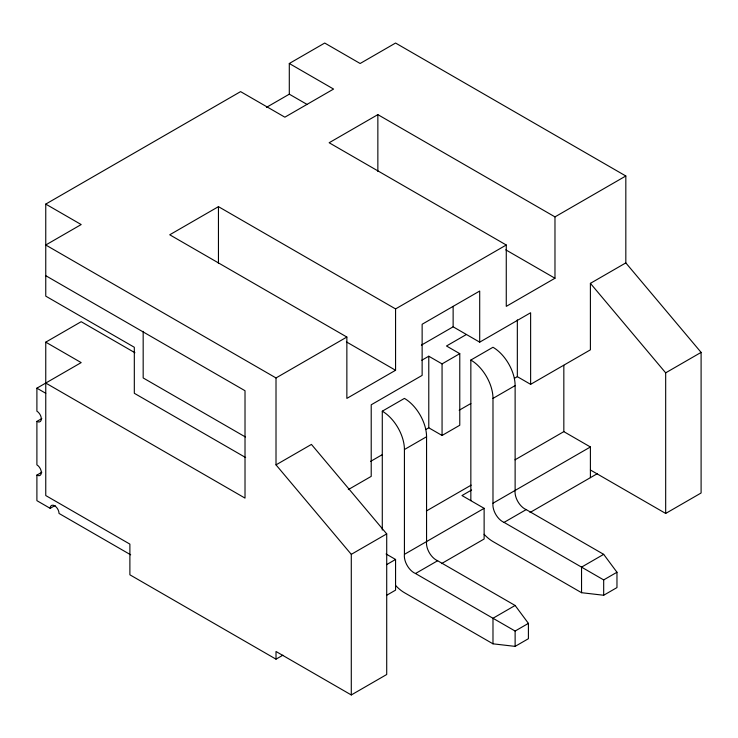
<?xml version="1.0" encoding="UTF-8"?>
<svg xmlns="http://www.w3.org/2000/svg" width="738" height="738" viewBox="0 0 738 738"><rect width="100%" height="100%" fill="white"/><g stroke="black" fill="none" stroke-linecap="round" stroke-linejoin="round"><path stroke-width="1.11" d="M245.653 457.56L134.316 393.289L134.316 347.266L45.756 296.141L45.756 204.103L240.588 91.623L284.868 117.185L333.576 89.067L289.296 63.496L289.296 94.178L266.436 107.379M289.296 63.496L324.72 43.044L360.144 63.496L395.568 43.044L625.824 175.985L625.824 262.903L701.1 352.386L701.1 492.993L665.676 513.445L590.4 469.986M218.448 206.658L169.74 234.785L346.86 337.045L346.86 398.4L395.568 370.273L395.568 308.918L218.448 206.658L218.448 263.475M377.856 114.63L329.148 142.748L506.268 245.007L506.268 306.362L554.976 278.244L554.976 216.889L377.856 114.63L377.856 171.437M282.903 655.187L276.012 659.163L129.888 574.801L129.888 544.118L45.756 495.549L45.756 342.155L81.18 321.703L134.916 352.727M55.101 505.493L50.184 508.334L36.9 500.659L36.9 475.097A6.264 3.616 60 0 0 41.328 472.541A6.264 3.616 60 0 0 36.9 464.866L36.9 421.407A6.264 3.616 60 0 0 41.328 418.852A6.264 3.616 60 0 0 36.9 411.186L36.9 388.17L81.18 362.607L45.756 342.155M36.9 421.407L41.817 418.566M36.9 475.097L41.817 472.255M45.756 204.103L81.18 224.555L45.756 245.007L276.012 377.948L346.86 337.045M395.568 308.918L506.268 245.007M554.976 216.889L625.824 175.985M421.37 345.153L453.132 326.814L479.7 342.155L530.622 312.755L530.622 384.341L517.338 376.666L514.414 378.354M421.804 360.245L428.778 356.214L442.062 363.889L459.774 353.659L459.774 425.245L442.062 435.466L428.778 427.8L425.854 429.488M466.416 334.489L446.49 345.993L459.774 353.659M351.288 694.956L351.288 554.349L276.012 464.866L311.436 444.414L386.712 533.897L386.712 674.504L351.288 694.956L276.012 651.497L276.012 659.163M530.622 384.341L590.4 349.83L590.4 283.355L625.824 262.903M382.284 530.078L382.284 411.186L404.424 398.4A31.31 18.081 60 0 1 426.564 436.748L426.564 541.563A13.838 7.989 60 0 0 437.634 560.742L515.124 605.474L528.408 623.37L528.408 638.711L515.124 646.377L492.984 643.822L404.424 592.697A31.31 18.081 60 0 1 395.955 585.852L395.568 585.418M470.844 500.659L470.844 360.052L492.984 347.266A31.31 18.081 60 0 1 515.124 385.614L515.124 490.438A13.838 7.989 60 0 0 526.194 509.607L603.684 554.349L616.968 572.245L616.968 587.577L603.684 595.252L581.544 592.697L492.984 541.563A31.31 18.081 60 0 1 484.515 534.727L484.128 534.284M370.596 461.388L382.284 454.645M459.156 410.263L470.844 403.511M528.408 623.37L515.124 631.045L415.494 573.518A13.838 7.989 60 0 1 404.424 554.349L404.424 449.525L426.564 436.748M616.968 572.245L603.684 579.911L504.054 522.393A13.838 7.989 60 0 1 492.984 503.215L492.984 398.4L515.124 385.614M348.299 489.598L371.214 476.37L371.214 404.793L422.136 375.393L422.136 324.259L479.7 291.03L479.7 342.155M351.288 554.349L386.712 533.897M426.343 511.01L471.176 485.134M515.013 459.82L563.832 431.638L590.4 446.979L590.4 477.652M665.676 513.445L665.676 372.838L701.1 352.386M471.61 489.986L461.988 495.549L484.128 508.334L484.128 539.008L441.499 563.62M386.657 564.607L395.568 559.459L395.568 590.142L386.657 595.28M404.424 554.349L484.128 508.334M492.984 503.215L590.4 446.979M415.494 573.518L437.634 560.742M504.054 522.393L526.194 509.607M530.022 512.513L597.291 473.676M515.124 605.474L492.984 618.26L492.984 643.822M603.684 554.349L581.544 567.125L581.544 592.697M289.296 94.178L307.008 104.399M505.779 249.841L554.976 278.244M346.371 341.869L395.568 370.273M45.756 275.689L245.016 390.725L245.016 498.104L45.756 383.059M245.394 436.97L143.172 377.948L143.172 331.362M386.075 553.98L395.568 559.459M36.9 388.17L45.756 393.289M130.681 554.81L59.04 513.445A6.264 3.616 60 0 0 54.612 505.77A6.264 3.616 60 0 0 50.184 508.334M590.4 283.355L665.676 372.838M603.684 579.911L603.684 595.252M563.832 365.347L563.832 431.638M517.338 319.858L517.338 376.666M515.124 631.045L515.124 646.377M453.132 306.362L453.132 326.814M442.062 363.889L442.062 435.466M428.778 356.214L428.778 427.8M276.012 377.948L276.012 464.866M470.844 360.052A31.31 18.081 60 0 1 492.984 398.4M382.284 411.186A31.31 18.081 60 0 1 404.424 449.525"/></g></svg>
